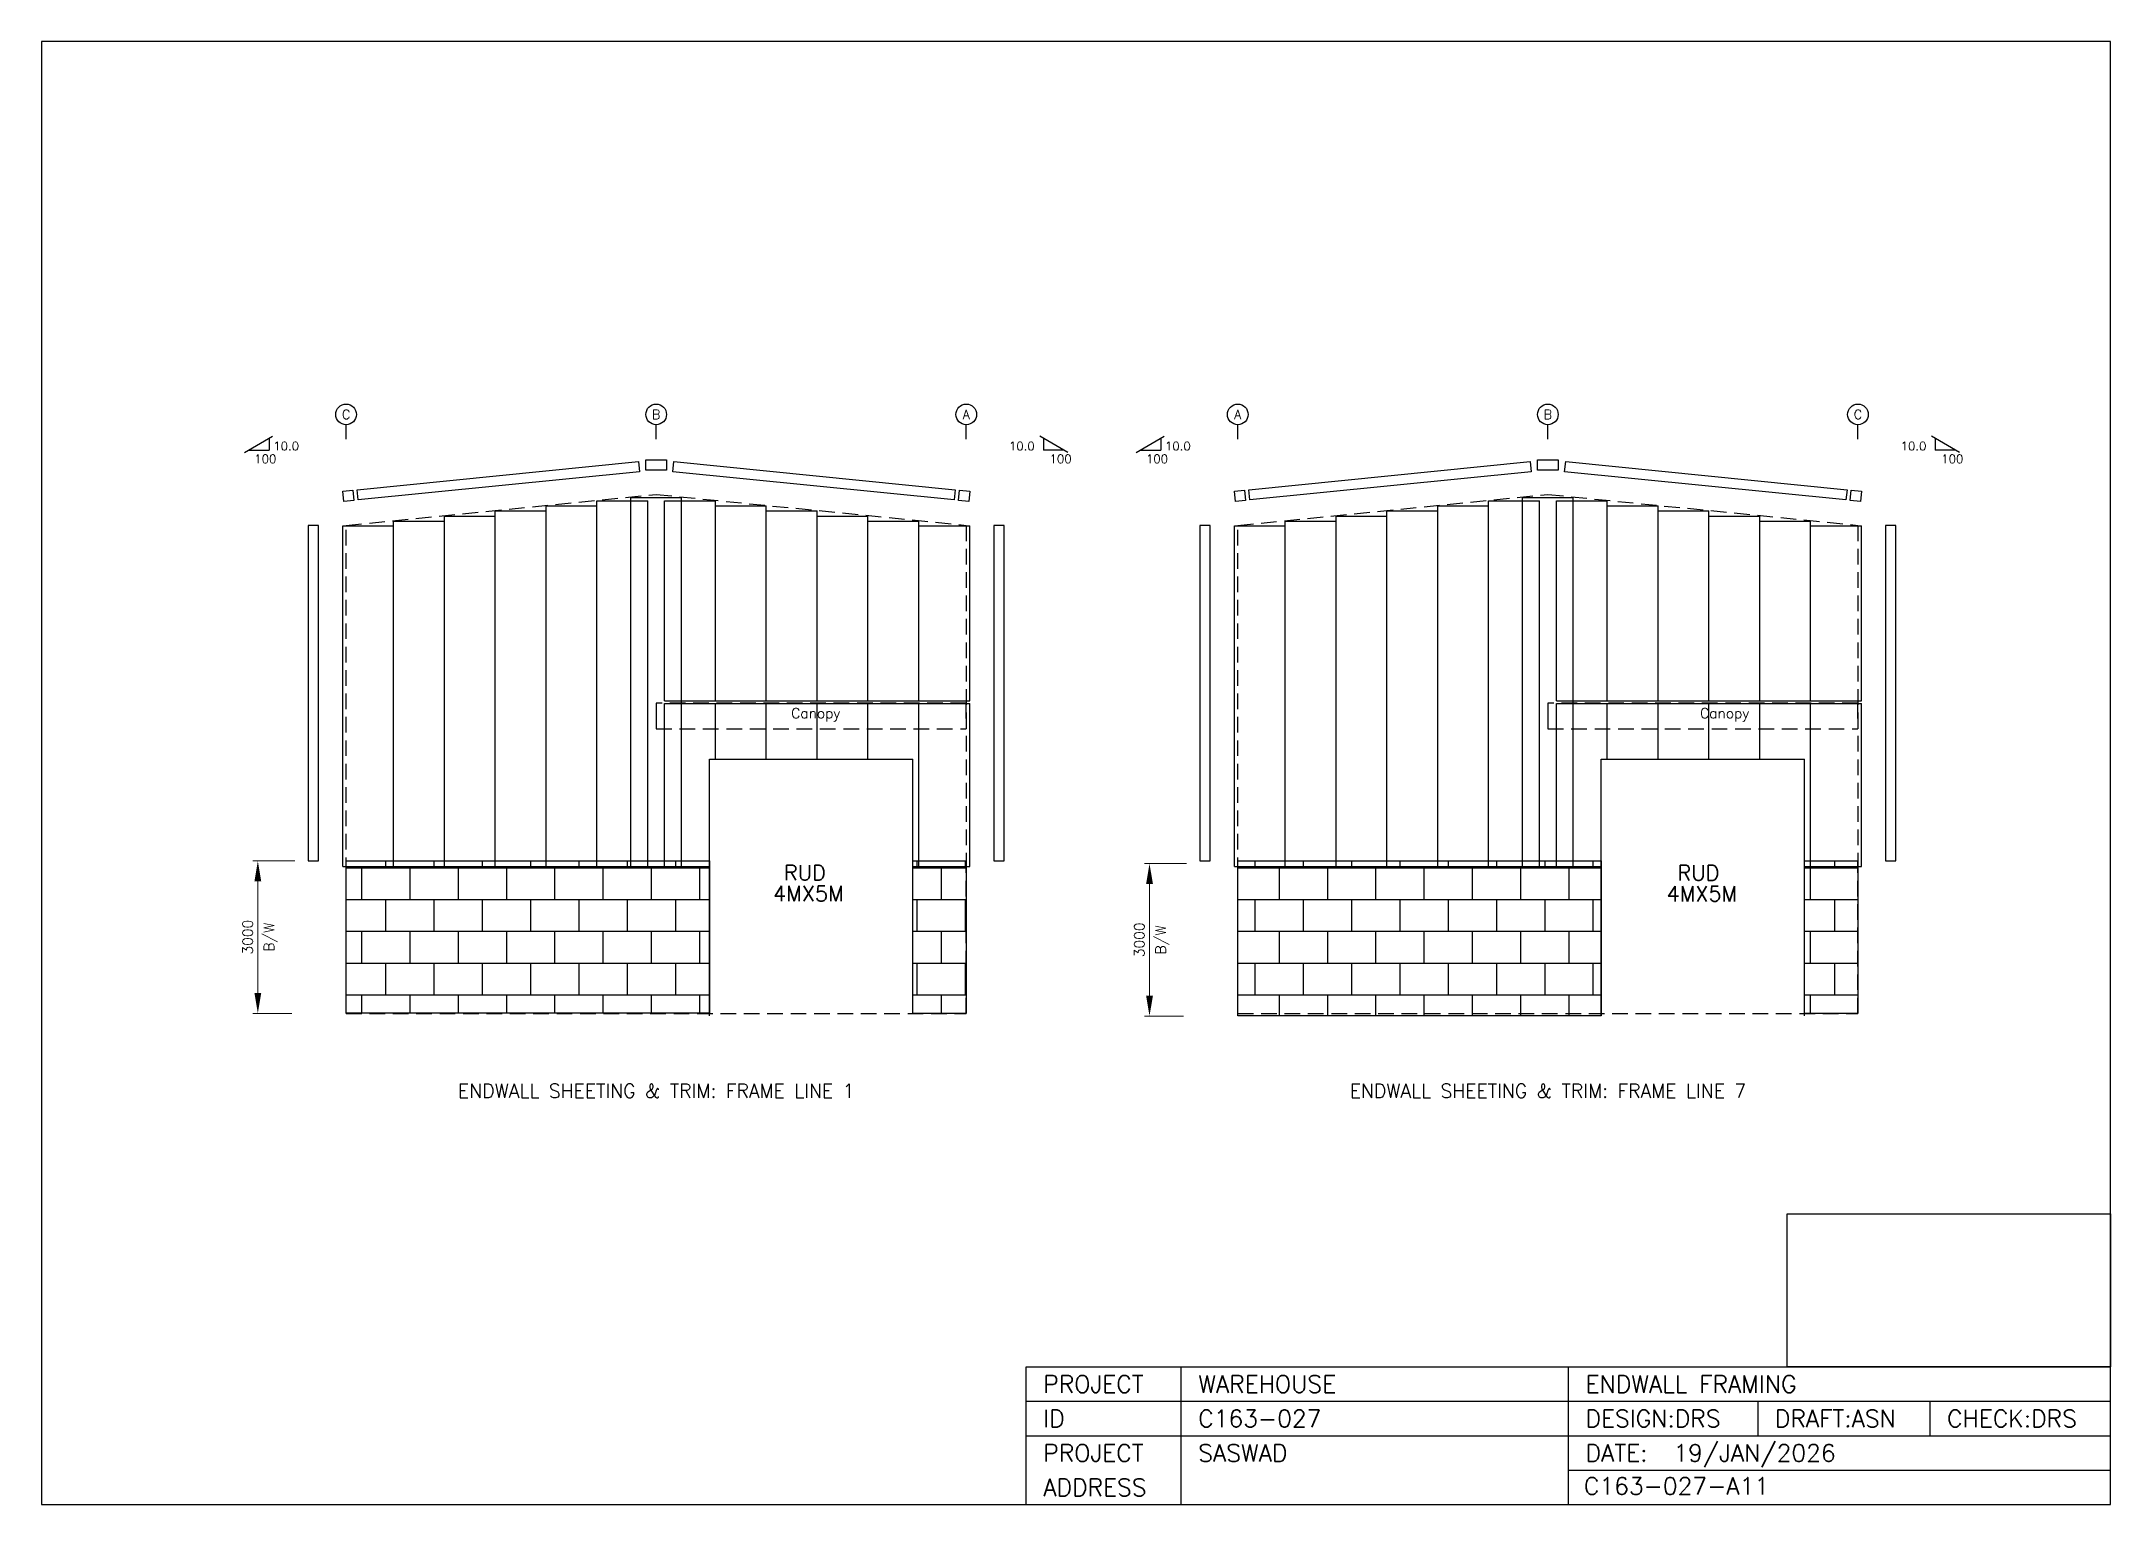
# Model space of a CAD drawing. Header units: millimetres. Extents: x 0 to 40704, y 0 to 28784.
import ezdxf
from ezdxf.enums import TextEntityAlignment as Align

# ---------------------------------------------------------------- set-up
doc = ezdxf.new("R2010")
doc.units = ezdxf.units.MM
doc.header["$MEASUREMENT"] = 0
doc.linetypes.add('CONTIN', pattern=[0])
doc.linetypes.add('DASHED', pattern=[460.3, 307.7, -152.6])
doc.layers.get('0').update_dxf_attribs({"linetype": 'CONTIN'})
doc.layers.get('Defpoints').update_dxf_attribs({"linetype": 'CONTINUOUS'})
for name, color, linetype in [('1', 7, 'CONTIN'), ('11', 7, 'CONTIN'), ('12', 6, 'CONTIN'), ('13', 1, 'CONTIN'), ('14', 7, 'CONTIN'), ('15', 7, 'CONTIN'), ('2', 6, 'CONTIN'), ('22', 7, 'CONTIN'), ('3', 7, 'CONTIN'), ('5', 5, 'DASHED')]:
    doc.layers.add(name, color=color, linetype=linetype)
doc.styles.add('SIMPLEX', font='SIMPLEX')
doc.dimstyles.new('FOR D', dxfattribs={"dimscale": 100, "dimtxt": 4, "dimasz": 4, "dimexe": 1, "dimexo": 1, "dimgap": 1, "dimtad": 1, "dimdec": 0, "dimzin": 0, "dimdsep": 46, "dimtxsty": 'SIMPLEX', "dimcen": 1, "dimclrd": 6, "dimclre": 6, "dimclrt": 7, "dimadec": 0, "dimazin": 0, "dimtfac": 1, "dimtdec": 0, "dimtofl": 0, "dimtmove": 0, "dimatfit": 3, "dimfxl": 1, "dimtolj": 1, "dimtzin": 0, "dimlwd": 0, "dimlwe": 0, "dimarcsym": 1})
picture_1 = doc.add_image_def('image1.png', size_in_pixel=(129, 61))

# ---------------------------------------------------------------- blocks, each defined once
blk = doc.blocks.new('*D3328')
at = {"color": 6, "linetype": 'Continuous', "lineweight": 0}
for p, q in [((4987, 12663), (4158, 12663)), ((4258, 12263), (4258, 10063)), ((4926, 9663), (4158, 9663))]:
    blk.add_line(p, q, dxfattribs=at)
at = {"color": 6, "linetype": 'Continuous'}
for points in [[(4324, 12263), (4191, 12263), (4258, 12663)], [(4191, 10063), (4324, 10063), (4258, 9663)]]:
    blk.add_solid(points, dxfattribs=at)
at = {"layer": 'Defpoints', "color": 0, "linetype": 'Continuous'}
for p in [(5087, 12663), (4258, 9663), (5026, 9663)]:
    blk.add_point(p, dxfattribs=at)
at = {"color": 7, "linetype": 'Continuous', "char_height": 200, "attachment_point": 5, "rotation": 90, "style": 'SIMPLEX'}
for s, insert in [('\\A1;3000 ', (4058, 11163)), ('B/W', (4510, 11163))]:
    blk.add_mtext(s, dxfattribs=dict(at, insert=insert))
blk = doc.blocks.new('*D3932')
at = {"color": 6, "linetype": 'Continuous', "lineweight": 0}
for p, q in [((22527, 12610), (21698, 12610)), ((21798, 12210), (21798, 10010)), ((22466, 9610), (21698, 9610))]:
    blk.add_line(p, q, dxfattribs=at)
at = {"color": 6, "linetype": 'Continuous'}
for points in [[(21865, 12210), (21731, 12210), (21798, 12610)], [(21731, 10010), (21865, 10010), (21798, 9610)]]:
    blk.add_solid(points, dxfattribs=at)
at = {"layer": 'Defpoints', "color": 0, "linetype": 'Continuous'}
for p in [(22627, 12610), (21798, 9610), (22566, 9610)]:
    blk.add_point(p, dxfattribs=at)
at = {"color": 7, "linetype": 'Continuous', "char_height": 200, "attachment_point": 5, "rotation": 90, "style": 'SIMPLEX'}
for s, insert in [('\\A1;3000 ', (21598, 11110)), ('B/W', (22050, 11110))]:
    blk.add_mtext(s, dxfattribs=dict(at, insert=insert))

msp = doc.modelspace()

# ---------------------------------------------------------------- hatches: boundary and pattern name
at = {"linetype": 'Continuous'}
h = msp.add_hatch(dxfattribs=at)
h.set_pattern_fill('APPIANRN', color=256, scale=100)
h.set_pattern_definition([(0, (2977.6, -1222.26), (0, 625), []), (90, (2977.6, -1222.26), (-475, 625), [625, -625])])
h.paths.add_polyline_path([(23534.4, 12663), (23534.4, 9613), (30684.4, 9613), (30684.4, 12663)])
h.paths.add_polyline_path([(5993.9, 12663), (5993.9, 9665.9), (13143.9, 9665.9), (13143.9, 12663)])
h.paths.add_polyline_path([(17143.9, 12663), (17143.9, 9663), (18193.9, 9663), (18193.9, 12663)])
h.paths.add_polyline_path([(34684.4, 12663), (34684.4, 9663), (35734.4, 9663), (35734.4, 12663)])

# ---------------------------------------------------------------- linework, layer by layer
for p, q in [((40704.1, 0), (40704.1, 3555.6)), ((19370.3, 0), (19370.3, 2709.1)), ((19370.3, 2709.1), (40704.1, 2709.1)), ((22417.9, 0), (22417.9, 2709.1)), ((30037.2, 0), (30037.2, 2709.1)), ((19370.3, 2031.8), (40704.1, 2031.8)), ((33762.2, 2031.8), (33762.2, 1354.5)), ((37148.5, 2031.8), (37148.5, 1354.5)), ((19370.3, 1354.5), (40704.1, 1354.5)), ((30037.2, 677.3), (40704.1, 677.3)), ((19370.3, 0), (40704.1, 0))]:
    msp.add_line(p, q)
for points in [[(5993.9, 12663), (13143.9, 12663), (13143.9, 9665.9), (5993.9, 9665.9)], [(17143.9, 12663), (18193.9, 12663), (18193.9, 9663), (17143.9, 9663)], [(23534.4, 12663), (30684.4, 12663), (30684.4, 9613), (23534.4, 9613)], [(34684.4, 12663), (35734.4, 12663), (35734.4, 9663), (34684.4, 9663)]]:
    msp.add_lwpolyline(points, close=True, dxfattribs=at)
at = {"layer": '1'}
for p, q in [((6209.5, 19964.9), (11743.7, 20518.3)), ((11743.7, 20518.3), (11763.9, 20316.2)), ((11890.8, 20346.8), (11890.8, 20549.9)), ((11890.8, 20549.9), (12297, 20549.9)), ((12297, 20549.9), (12297, 20346.8)), ((12424, 20316.2), (12444.2, 20518.3)), ((12444.2, 20518.3), (17978.4, 19964.9)), ((23749.9, 19964.9), (29284.1, 20518.3)), ((29284.1, 20518.3), (29304.3, 20316.2)), ((29431.3, 20346.8), (29431.3, 20549.9)), ((29431.3, 20549.9), (29837.5, 20549.9)), ((29837.5, 20549.9), (29837.5, 20346.8)), ((29964.4, 20316.2), (29984.6, 20518.3)), ((29984.6, 20518.3), (35518.8, 19964.9)), ((5926.6, 19936.6), (6128.6, 19956.8)), ((6128.6, 19956.8), (6148.8, 19754.7)), ((6229.7, 19762.8), (6209.5, 19964.9)), ((11763.9, 20316.2), (6229.7, 19762.8)), ((12297, 20346.8), (11890.8, 20346.8)), ((17958.2, 19762.8), (12424, 20316.2)), ((17978.4, 19964.9), (17958.2, 19762.8)), ((18039, 19754.7), (18059.2, 19956.8)), ((18059.2, 19956.8), (18261.3, 19936.6)), ((23467, 19936.6), (23669.1, 19956.8)), ((23669.1, 19956.8), (23689.3, 19754.7)), ((23770.1, 19762.8), (23749.9, 19964.9)), ((29304.3, 20316.2), (23770.1, 19762.8)), ((29837.5, 20346.8), (29431.3, 20346.8)), ((35498.6, 19762.8), (29964.4, 20316.2)), ((35518.8, 19964.9), (35498.6, 19762.8)), ((35579.5, 19754.7), (35599.7, 19956.8)), ((35599.7, 19956.8), (35801.7, 19936.6)), ((5946.8, 19734.5), (5926.6, 19936.6)), ((6148.8, 19754.7), (5946.8, 19734.5)), ((8927.4, 19546.3), (9927.4, 19546.3)), ((8927.4, 12553), (8927.4, 19546.3)), ((9927.4, 19646.3), (10927.4, 19646.3)), ((9927.4, 12553), (9927.4, 19646.3)), ((9927.4, 12553), (9927.4, 19546.3)), ((10927.4, 19746.3), (11927.4, 19746.3)), ((10927.4, 12553), (10927.4, 19746.3)), ((10927.4, 12553), (10927.4, 19646.3)), ((11594.4, 19812.9), (12594.4, 19812.9)), ((11594.4, 12553), (11594.4, 19812.9)), ((11927.4, 12553), (11927.4, 19746.3)), ((12260.4, 19746.3), (13260.4, 19746.3)), ((12260.4, 15808.2), (12260.4, 19746.3)), ((12594.4, 12553), (12594.4, 19812.9)), ((13260.4, 15808.2), (13260.4, 19746.3)), ((13260.4, 19646.3), (14260.4, 19646.3)), ((13260.4, 15808.2), (13260.4, 19646.3)), ((14260.4, 15808.2), (14260.4, 19646.3)), ((14260.4, 19546.3), (15260.4, 19546.3)), ((14260.4, 15808.2), (14260.4, 19546.3)), ((15260.4, 15808.2), (15260.4, 19546.3)), ((18241.1, 19734.5), (18039, 19754.7)), ((18261.3, 19936.6), (18241.1, 19734.5)), ((23487.2, 19734.5), (23467, 19936.6)), ((23689.3, 19754.7), (23487.2, 19734.5)), ((26467.9, 19546.3), (27467.9, 19546.3)), ((26467.9, 12553), (26467.9, 19546.3)), ((27467.9, 19646.3), (28467.9, 19646.3)), ((27467.9, 12553), (27467.9, 19646.3)), ((27467.9, 12553), (27467.9, 19546.3)), ((28467.9, 19746.3), (29467.9, 19746.3)), ((28467.9, 12553), (28467.9, 19746.3)), ((28467.9, 12553), (28467.9, 19646.3)), ((29133.9, 19812.9), (30133.9, 19812.9)), ((29133.9, 12553), (29133.9, 19812.9)), ((29467.9, 12553), (29467.9, 19746.3)), ((29800.9, 19746.3), (30800.9, 19746.3)), ((29800.9, 15808.2), (29800.9, 19746.3)), ((30133.9, 12553), (30133.9, 19812.9)), ((30800.9, 15808.2), (30800.9, 19746.3)), ((30800.9, 19646.3), (31800.9, 19646.3)), ((30800.9, 15808.2), (30800.9, 19646.3)), ((31800.9, 15808.2), (31800.9, 19646.3)), ((31800.9, 19546.3), (32800.9, 19546.3)), ((31800.9, 15808.2), (31800.9, 19546.3)), ((32800.9, 15808.2), (32800.9, 19546.3)), ((35781.5, 19734.5), (35579.5, 19754.7)), ((35801.7, 19936.6), (35781.5, 19734.5)), ((5453.6, 19263), (5250.5, 19263)), ((5250.5, 19263), (5250.5, 12663)), ((5453.6, 12663), (5453.6, 19263)), ((5927.4, 19253), (6927.4, 19253)), ((5927.4, 12553), (5927.4, 19253)), ((6927.4, 19346.3), (7927.4, 19346.3)), ((6927.4, 12553), (6927.4, 19346.3)), ((6927.4, 12553), (6927.4, 19253)), ((7927.4, 19446.3), (8927.4, 19446.3)), ((7927.4, 12553), (7927.4, 19446.3)), ((7927.4, 12553), (7927.4, 19346.3)), ((8927.4, 12553), (8927.4, 19446.3)), ((15260.4, 19446.3), (16260.4, 19446.3)), ((15260.4, 15808.2), (15260.4, 19446.3)), ((16260.4, 15808.2), (16260.4, 19446.3)), ((16260.4, 19346.3), (17260.4, 19346.3)), ((16260.4, 15808.2), (16260.4, 19346.3)), ((17260.4, 15808.2), (17260.4, 19346.3)), ((17260.4, 19253), (18260.4, 19253)), ((17260.4, 15808.2), (17260.4, 19253)), ((18260.4, 15808.2), (18260.4, 19253)), ((18937.4, 19263), (18734.3, 19263)), ((18734.3, 19263), (18734.3, 12663)), ((18937.4, 12663), (18937.4, 19263)), ((22994, 19263), (22790.9, 19263)), ((22790.9, 19263), (22790.9, 12663)), ((22994, 12663), (22994, 19263)), ((23467.9, 19253), (24467.9, 19253)), ((23467.9, 12553), (23467.9, 19253)), ((24467.9, 19346.3), (25467.9, 19346.3)), ((24467.9, 12553), (24467.9, 19346.3)), ((24467.9, 12553), (24467.9, 19253)), ((25467.9, 19446.3), (26467.9, 19446.3)), ((25467.9, 12553), (25467.9, 19446.3)), ((25467.9, 12553), (25467.9, 19346.3)), ((26467.9, 12553), (26467.9, 19446.3)), ((32800.9, 19446.3), (33800.9, 19446.3)), ((32800.9, 15808.2), (32800.9, 19446.3)), ((33800.9, 15808.2), (33800.9, 19446.3)), ((33800.9, 19346.3), (34800.9, 19346.3)), ((33800.9, 15808.2), (33800.9, 19346.3)), ((34800.9, 15808.2), (34800.9, 19346.3)), ((34800.9, 19253), (35800.9, 19253)), ((34800.9, 15808.2), (34800.9, 19253)), ((35800.9, 15808.2), (35800.9, 19253)), ((36477.8, 19263), (36274.7, 19263)), ((36274.7, 19263), (36274.7, 12663)), ((36477.8, 12663), (36477.8, 19263)), ((12260.4, 15808.2), (13260.4, 15808.2)), ((12260.4, 15758), (13260.4, 15758)), ((12260.4, 12553), (12260.4, 15758)), ((13260.4, 15808.2), (14260.4, 15808.2)), ((13260.4, 14663), (13260.4, 15758)), ((13260.4, 15758), (14260.4, 15758)), ((13260.4, 14663), (13260.4, 15758)), ((14260.4, 15808.2), (15260.4, 15808.2)), ((14260.4, 14663), (14260.4, 15758)), ((14260.4, 15758), (15260.4, 15758)), ((14260.4, 14663), (14260.4, 15758)), ((15260.4, 15808.2), (16260.4, 15808.2)), ((15260.4, 14663), (15260.4, 15758)), ((15260.4, 15758), (16260.4, 15758)), ((15260.4, 14663), (15260.4, 15758)), ((16260.4, 15808.2), (17260.4, 15808.2)), ((16260.4, 14663), (16260.4, 15758)), ((16260.4, 15758), (17260.4, 15758)), ((16260.4, 14663), (16260.4, 15758)), ((17260.4, 15808.2), (18260.4, 15808.2)), ((17260.4, 12553), (17260.4, 15758)), ((17260.4, 15758), (18260.4, 15758)), ((17260.4, 12553), (17260.4, 15758)), ((18260.4, 12553), (18260.4, 15758)), ((29800.9, 15808.2), (30800.9, 15808.2)), ((29800.9, 15758), (30800.9, 15758)), ((29800.9, 12553), (29800.9, 15758)), ((30800.9, 15808.2), (31800.9, 15808.2)), ((30800.9, 14663), (30800.9, 15758)), ((30800.9, 15758), (31800.9, 15758)), ((30800.9, 14663), (30800.9, 15758)), ((31800.9, 15808.2), (32800.9, 15808.2)), ((31800.9, 14663), (31800.9, 15758)), ((31800.9, 15758), (32800.9, 15758)), ((31800.9, 14663), (31800.9, 15758)), ((32800.9, 15808.2), (33800.9, 15808.2)), ((32800.9, 14663), (32800.9, 15758)), ((32800.9, 15758), (33800.9, 15758)), ((32800.9, 14663), (32800.9, 15758)), ((33800.9, 15808.2), (34800.9, 15808.2)), ((33800.9, 14663), (33800.9, 15758)), ((33800.9, 15758), (34800.9, 15758)), ((33800.9, 14663), (33800.9, 15758)), ((34800.9, 15808.2), (35800.9, 15808.2)), ((34800.9, 12553), (34800.9, 15758)), ((34800.9, 15758), (35800.9, 15758)), ((34800.9, 12553), (34800.9, 15758)), ((35800.9, 12553), (35800.9, 15758)), ((13143.9, 9613), (13143.9, 14663)), ((13143.9, 14663), (17143.9, 14663)), ((13260.4, 14663), (14260.4, 14663)), ((14260.4, 14663), (15260.4, 14663)), ((15260.4, 14663), (16260.4, 14663)), ((17143.9, 9663), (17143.9, 14663)), ((30684.4, 9613), (30684.4, 14663)), ((30684.4, 14663), (34684.4, 14663)), ((30800.9, 14663), (31800.9, 14663)), ((31800.9, 14663), (32800.9, 14663)), ((32800.9, 14663), (33800.9, 14663)), ((34684.4, 9613), (34684.4, 14663)), ((5250.5, 12663), (5453.6, 12663)), ((18734.3, 12663), (18937.4, 12663)), ((22790.9, 12663), (22994, 12663)), ((36274.7, 12663), (36477.8, 12663)), ((5927.4, 12553), (6927.4, 12553)), ((6927.4, 12553), (7927.4, 12553)), ((7927.4, 12553), (8927.4, 12553)), ((8927.4, 12553), (9927.4, 12553)), ((9927.4, 12553), (10927.4, 12553)), ((10927.4, 12553), (11927.4, 12553)), ((11594.4, 12553), (12594.4, 12553)), ((12260.4, 12553), (13143.9, 12553)), ((17143.9, 12553), (17260.4, 12553)), ((17260.4, 12553), (18260.4, 12553)), ((23467.9, 12553), (24467.9, 12553)), ((24467.9, 12553), (25467.9, 12553)), ((25467.9, 12553), (26467.9, 12553)), ((26467.9, 12553), (27467.9, 12553)), ((27467.9, 12553), (28467.9, 12553)), ((28467.9, 12553), (29467.9, 12553)), ((29133.9, 12553), (30133.9, 12553)), ((29800.9, 12553), (30684.4, 12553)), ((34684.4, 12553), (34800.9, 12553)), ((34800.9, 12553), (35800.9, 12553))]:
    msp.add_line(p, q, dxfattribs=at)
at = {"layer": '12'}
for p, q in [((5993.9, 20957.8), (5993.9, 21242.1)), ((12093.9, 20957.8), (12093.9, 21242.1)), ((18193.9, 20957.8), (18193.9, 21242.1)), ((23534.4, 20957.8), (23534.4, 21242.1)), ((29634.4, 20957.8), (29634.4, 21242.1)), ((35734.4, 20957.8), (35734.4, 21242.1))]:
    msp.add_line(p, q, dxfattribs=at)
at = {"layer": '13'}
for centre in [(5993.9, 21445.2), (12093.9, 21445.2), (18193.9, 21445.2), (23534.4, 21445.2), (29634.4, 21445.2), (35734.4, 21445.2)]:
    msp.add_circle(centre, 203.1, dxfattribs=at)
at = {"layer": '2'}
for p, q in [((3996.8, 20698.9), (4547.9, 21017)), ((4477.6, 20976.4), (4477.6, 20739.5)), ((20191, 20698.9), (19639.9, 21017)), ((19710.3, 20976.4), (19710.3, 20739.5)), ((21537.3, 20698.9), (22088.4, 21017)), ((22018, 20976.4), (22018, 20739.5)), ((37731.5, 20698.9), (37180.4, 21017)), ((37250.7, 20976.4), (37250.7, 20739.5)), ((4067.2, 20739.5), (4477.6, 20739.5)), ((20120.7, 20739.5), (19710.3, 20739.5)), ((21607.6, 20739.5), (22018, 20739.5)), ((37661.1, 20739.5), (37250.7, 20739.5))]:
    msp.add_line(p, q, dxfattribs=at)
at = {"layer": '22'}
for p, q in [((40704.1, 28783.6), (0, 28783.6)), ((0, 28783.6), (0, 0)), ((40704.1, 0), (40704.1, 28783.6)), ((0, 0), (40704.1, 0))]:
    msp.add_line(p, q, dxfattribs=at)
at = {"layer": '5'}
for p, q in [((5993.9, 19263), (12093.9, 19873)), ((12093.9, 19873), (18193.9, 19263)), ((23534.4, 19263), (29634.4, 19873)), ((29634.4, 19873), (35734.4, 19263)), ((5993.9, 9663), (5993.9, 19263)), ((18193.9, 19263), (18193.9, 9663)), ((23534.4, 9663), (23534.4, 19263)), ((35734.4, 19263), (35734.4, 9663)), ((12093.9, 15763), (12093.9, 15463)), ((18193.9, 15763), (12093.9, 15763)), ((18193.9, 15463), (18193.9, 15763)), ((29634.4, 15763), (29634.4, 15463)), ((35734.4, 15763), (29634.4, 15763)), ((35734.4, 15463), (35734.4, 15763)), ((12093.9, 15463), (12093.9, 15259.8)), ((12093.9, 15259.8), (18193.9, 15259.8)), ((18193.9, 15463), (18193.9, 15259.8)), ((29634.4, 15463), (29634.4, 15259.8)), ((29634.4, 15259.8), (35734.4, 15259.8)), ((35734.4, 15463), (35734.4, 15259.8)), ((5993.9, 9663), (5993.9, 12663)), ((5993.9, 12663), (13143.9, 12663)), ((17143.9, 12663), (18193.9, 12663)), ((18193.9, 9663), (18193.9, 12663)), ((23534.4, 9663), (23534.4, 12663)), ((23534.4, 12663), (30684.4, 12663)), ((34684.4, 12663), (35734.4, 12663)), ((35734.4, 9663), (35734.4, 12663)), ((5993.9, 9663), (18193.9, 9663)), ((23534.4, 9663), (35734.4, 9663))]:
    msp.add_line(p, q, dxfattribs=at)

# ---------------------------------------------------------------- texts
at = {"color": 0, "linetype": 'ByBlock', "lineweight": 0, "char_height": 300, "attachment_point": 5, "style": 'SIMPLEX'}
for s, insert in [('\\A1;RUD ', (15019.6, 12430.7)), ('\\A1;RUD ', (32596.2, 12427.3)), ('\\A1;4MX5M ', (15089, 12020)), ('\\A1;4MX5M ', (32665.7, 12016.6))]:
    msp.add_mtext(s, dxfattribs=dict(at, insert=insert))
at = {"layer": '11', "style": 'SIMPLEX'}
for s, p in [('10.0', (4562.2, 20739.5)), ('10.0', (19033.3, 20739.5)), ('10.0', (22102.6, 20739.5)), ('10.0', (36573.8, 20739.5)), ('100', (4187.7, 20485.6)), ('100', (19830.9, 20485.6)), ('100', (21728.2, 20485.6)), ('100', (37371.3, 20485.6))]:
    msp.add_text(s, height=169.24, dxfattribs=at).set_placement(p)
at = {"layer": '13', "style": 'SIMPLEX'}
for s, p in [('C', (5993.9, 21353.8)), ('B', (12093.9, 21353.8)), ('A', (18193.9, 21353.8)), ('A', (23534.4, 21353.8)), ('B', (29634.4, 21353.8)), ('C', (35734.4, 21353.8))]:
    msp.add_text(s, height=182.8, dxfattribs=at).set_placement(p, align=Align.CENTER)
at = {"layer": '14', "style": 'SIMPLEX'}
for s, height, p in [('PROJECT', 338.63, (19708.9, 2201.1)), ('WAREHOUSE', 338.63, (22756.6, 2201.1)), ('ENDWALL FRAMING', 338.633, (30375.8, 2201.1)), ('ID', 338.63, (19708.9, 1523.8)), ('C163-027', 338.63, (22756.6, 1523.8)), ('DESIGN:DRS', 338.63, (30375.8, 1523.8)), ('DRAFT:ASN', 338.63, (34100.8, 1523.8)), ('CHECK:DRS', 338.63, (37487.1, 1523.8)), ('19/JAN/2026', 338.633, (32102.9, 846.6)), ('PROJECT', 338.63, (19708.9, 846.6)), ('SASWAD', 338.63, (22756.6, 846.6)), ('DATE:', 338.63, (30375.8, 846.6)), ('ADDRESS', 338.63, (19708.9, 169.3)), ('C163-027-A11', 338.633, (30343.1, 195.8))]:
    msp.add_text(s, height=height, dxfattribs=at).set_placement(p)
at = {"layer": '15', "style": 'SIMPLEX'}
for s, p in [('ENDWALL SHEETING & TRIM: FRAME LINE 1', (12093.9, 8004.4)), ('ENDWALL SHEETING & TRIM: FRAME LINE 7', (29634.4, 8004.4))]:
    msp.add_text(s, height=270.779, dxfattribs=at).set_placement(p, align=Align.CENTER)
at = {"layer": '3', "style": 'SIMPLEX'}
for p in [(14749.1, 15468.5), (32627.8, 15468.5)]:
    msp.add_text('Canopy', height=200, dxfattribs=at).set_placement(p)

# ---------------------------------------------------------------- dimensions: what is measured, and where the dimension line sits
at = {"linetype": 'Continuous'}
for base, p1, p2, override, picture, middle in [((4257.5, 9663), (5086.9, 12663), (5025.7, 9663), {"dimtxt": 2, "dimtxsty": 'SIMPLEX'}, '*D3328', (4257.5, 11163)), ((21798, 9610.1), (22627.4, 12610.1), (22566.2, 9610.1), {"dimtxt": 2}, '*D3932', (21798, 11110.1))]:
    dim = msp.add_linear_dim(base=base, p1=p1, p2=p2, angle=90, text='<> \\XB/W', dimstyle='FOR D', override=override, dxfattribs=at)
    dim.commit()
    dim.dimension.update_dxf_attribs({"geometry": picture, "text_midpoint": middle})

# ---------------------------------------------------------------- pictures from other files: only their frames are drawn
image = msp.add_image(picture_1, insert=(34342.9, 2709.1), size_in_units=(6361.3, 3008), dxfattribs=at)
image.dxf.flags = 7

doc.saveas('drawing.dxf')
